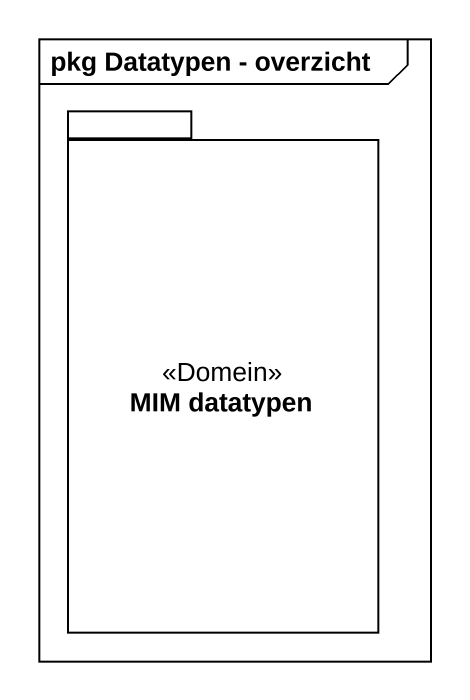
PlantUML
@startuml
mainframe pkg Datatypen - overzicht
package "MIM datatypen" as MIM_datatypen <<Domein>> {
}
@enduml
